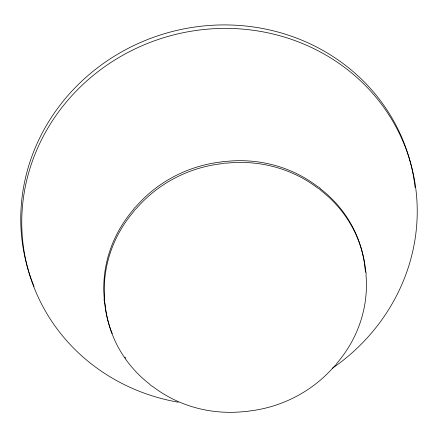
<?xml version="1.0" encoding="UTF-8"?>
<svg xmlns="http://www.w3.org/2000/svg" width="438" height="438" viewBox="0 0 438 438"><rect width="100%" height="100%" fill="white"/><g stroke="black" fill="none" stroke-linecap="round" stroke-linejoin="round"><path stroke-width="0.66" d="M365.571 272.255L365.106 268.888A127.168 120.165 -15.8 0 0 320.906 189.161L319.286 187.519L317.26 186.342A127.168 120.165 -15.8 0 0 225.888 161.436L223.484 161.403L221.141 161.967A127.168 120.165 -15.8 0 0 136.119 206.473L134.351 208.066L133.059 210.032A127.168 120.165 -15.8 0 0 104.195 297.884L104.091 300.172L104.611 302.39A127.168 120.165 -15.8 0 0 112.221 333.712M125.684 358.164A127.168 120.165 -15.8 0 1 124.896 357.058M178.261 402.215A198.534 187.606 -15.8 0 1 42.415 138.003A198.534 187.606 -15.8 0 1 348.768 70.649A198.534 187.606 -15.8 0 1 332.289 368.347M34.082 286.534A198.534 187.606 -15.8 0 1 171.844 31.64A198.534 187.606 -15.8 0 1 415.12 187.623M104.687 299.619L104.578 301.908L105.098 304.125A127.168 120.165 -15.8 0 0 149.303 383.858L150.924 385.5L152.95 386.672A127.168 120.165 -15.8 0 0 244.322 411.583L246.72 411.616L249.069 411.052A127.168 120.165 -15.8 0 0 334.084 366.546L335.858 364.953L337.15 362.987A127.168 120.165 -15.8 0 0 366.009 275.135L366.119 272.847L365.599 270.629A127.168 120.165 -15.8 0 0 321.399 190.897L319.773 189.254L317.747 188.083A127.168 120.165 -15.8 0 0 226.375 163.171L223.977 163.139L221.628 163.702A127.168 120.165 -15.8 0 0 136.612 208.209L134.838 209.802L133.546 211.768A127.168 120.165 -15.8 0 0 104.687 299.619"/></g></svg>
